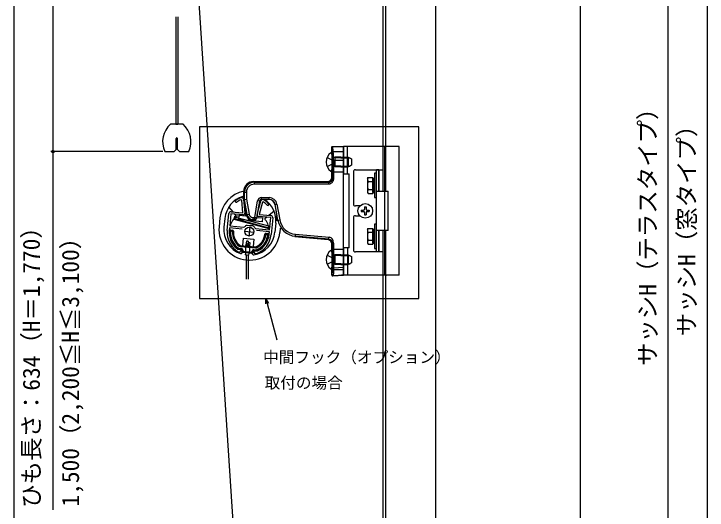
# Model space of a CAD drawing. Units: millimetres, scale not verified. Extents: x -525 to 525, y -786 to 782.
# Drawn here: x -167.2 to 187.5, y 242.3 to 496.4 of the extents above; entities that cross this region are included whole.
import ezdxf
from ezdxf.enums import TextEntityAlignment as Align

# ---------------------------------------------------------------- set-up
doc = ezdxf.new("R2010")
doc.units = ezdxf.units.MM
doc.header["$LTSCALE"] = 4
for name, color, linetype in [('0-3_YKK_11', 7, 'Continuous'), ('0-5_YKK_12', 2, 'Continuous'), ('0-6_YKK_13', 4, 'Continuous'), ('0-7_YKK_D', 6, 'Continuous'), ('0-9_YSS_K', 3, 'Continuous')]:
    doc.layers.add(name, color=color, linetype=linetype)
doc.styles.add('ＭＳ ゴシック', font='')
doc.styles.get('ＭＳ ゴシック').set_extended_font_data('MS Gothic')

msp = doc.modelspace()

# ---------------------------------------------------------------- linework, layer by layer
at = {"layer": '0-3_YKK_11'}
for p, q in [((-49.656, 401.501), (-49.095, 394.38)), ((-42.7, 393.764), (-40.792, 400.648)), ((-58.02, 385.556), (-57.186, 394.216)), ((-34.79, 392.059), (-35.623, 383.399)), ((-46.534, 387.464), (-47.013, 382.487)), ((-49.262, 385.215), (-44.285, 384.736))]:
    msp.add_line(p, q, dxfattribs=at)
for points in [[(-56.095, 395.115), (-50.111, 394.539), (-50.618, 400.984), (-51.039, 401.235)], [(-50.808, 402.411), (-50.673, 402.429), (-50.557, 402.418)], [(-39.732, 401.376), (-39.616, 401.365), (-39.487, 401.321)], [(-39.485, 400.122), (-39.945, 399.956), (-41.673, 393.727), (-35.689, 393.15)], [(-49.969, 393.521), (-56.191, 394.12), (-56.794, 387.849), (-49.625, 387.159), (-49.187, 387.344)], [(-43.953, 386.84), (-43.558, 386.574), (-36.389, 385.884), (-35.785, 392.155), (-42.006, 392.754)], [(-50.349, 386.224), (-56.89, 386.853), (-57.024, 385.46)], [(-48.12, 388.234), (-47.834, 388.292), (-46.467, 388.16), (-45.1, 388.029), (-44.831, 387.917)], [(-36.619, 383.495), (-36.485, 384.889), (-43.026, 385.518)], [(-52.887, 376.064), (-52.735, 376.005), (-51.168, 375.854), (-51.235, 375.158)], [(-52.108, 374.438), (-52.184, 374.445), (-52.305, 374.484)], [(-44.267, 374.487), (-44.2, 375.183), (-42.633, 375.033), (-42.473, 375.061)], [(-43.346, 373.621), (-43.472, 373.606), (-43.548, 373.614)]]:
    msp.add_lwpolyline(points, dxfattribs=at)
for centre, radius, start, end in [((-46.25, 390.45), 12.8, 110.86283, 125.66927), ((-46.25, 390.45), 11.8, 113.94529, 125.66926), ((-50.653, 401.423), 1, 4.50001, 84.49999), ((-39.828, 400.38), 1, 84.50001, 164.49999), ((-46.244, 390.45), 12.8, 43.33073, 58.13717), ((-53.422, 400.443), 0.5, 125.66927, 305.66929), ((-46.244, 390.45), 11.8, 43.33074, 55.05471), ((-37.296, 398.89), 0.5, 223.33071, 43.33073), ((-56.191, 394.12), 1, 84.50001, 174.49999), ((-49.893, 394.317), 0.8, 264.50003, 4.50001), ((-41.93, 393.55), 0.8, 164.49999, 264.49997), ((-35.785, 392.155), 1, 354.50001, 84.49999), ((-46.455, 385.155), 3.5, 118.40126, 141.30433), ((-47.052, 385.213), 3.5, 27.69567, 50.59874), ((-46.573, 384.454), 11.5, 174.50001, 240.10425), ((-46.573, 384.454), 10.5, 174.5, 233.03302), ((-47.071, 384.501), 11.5, 288.89575, 354.49999), ((-47.071, 384.501), 10.5, 295.96698, 354.5), ((-52.032, 375.234), 0.8, 264.50001, 354.49999), ((-43.471, 374.41), 0.8, 174.50001, 264.49999)]:
    msp.add_arc(centre, radius, start, end, dxfattribs=at)
at = {"layer": '0-5_YKK_12'}
for p, q in [((122.5, 631.581), (122.5, 128.081)), ((21.5, 595.639), (21.5, 405.581)), ((22.9, 595.639), (22.9, 405.581)), ((21.5, 385.581), (21.5, 156.081)), ((22.9, 385.581), (22.899, 156.081))]:
    msp.add_line(p, q, dxfattribs=at)
at = {"layer": '0-6_YKK_13'}
for p, q in [((-80.279, 620.644), (-49.653, 151.381)), ((-84.381, 494.935), (-84.381, 439.935)), ((-83.381, 494.935), (-83.381, 439.935)), ((-80.694, 439.935), (-87.068, 439.935)), ((-84.381, 439.935), (-83.381, 439.935)), ((-84.231, 426.935), (-84.231, 432.585)), ((-83.531, 426.935), (-83.531, 432.585)), ((-90.04, 425.935), (-85.231, 425.935)), ((-85.231, 425.935), (-84.231, 426.935)), ((-83.531, 426.935), (-82.531, 425.935)), ((-82.531, 425.935), (-77.722, 425.935)), ((-4.6, 425.831), (-4.6, 428.081)), ((1.4, 425.831), (-4.6, 425.831)), ((-4.099, 428.581), (1.4, 428.581)), ((1.4, 421.581), (1.4, 428.581)), ((1.4, 428.581), (1.4, 414.581)), ((21.3, 428.581), (1.4, 428.581)), ((3.4, 414.581), (3.4, 428.581)), ((29.9, 428.581), (21.3, 428.581)), ((22.4, 427.581), (22.4, 363.581)), ((29.9, 362.581), (29.9, 428.581)), ((-6.944, 422.933), (-4.527, 421.728)), ((-5.031, 425.333), (-4.932, 425.333)), ((-4.432, 416.333), (-4.432, 424.833)), ((-4.432, 418.081), (-4.432, 423.081)), ((-3.032, 422.65), (-3.955, 422.843)), ((-3.032, 423.083), (-3.627, 422.867)), ((-3.032, 423.083), (-3.032, 418.083)), ((0.068, 423.083), (-3.032, 423.083)), ((0.068, 422.65), (-3.032, 422.65)), ((0.068, 423.083), (3.868, 423.083)), ((0.068, 422.65), (4.788, 422.65)), ((3.868, 423.083), (5.568, 422.283)), ((3.868, 423.083), (3.868, 418.083)), ((5.568, 422.283), (5.568, 418.883)), ((-6.944, 418.233), (-4.527, 419.438)), ((-3.918, 420.583), (-4.527, 421.728)), ((-3.918, 420.583), (-4.527, 419.438)), ((-4.201, 421.581), (-3.702, 421.581)), ((-4.201, 412.178), (-4.201, 421.581)), ((-3.702, 421.581), (-3.702, 412.178)), ((-3.702, 421.581), (1.4, 421.581)), ((1.4, 366.772), (1.4, 421.581)), ((5.568, 418.883), (3.868, 418.083)), ((-5.031, 415.833), (-4.932, 415.833)), ((-4.6, 412.581), (-4.6, 415.331)), ((1.4, 415.331), (-4.6, 415.331)), ((-3.032, 418.516), (-3.955, 418.322)), ((-3.032, 418.083), (-3.627, 418.299)), ((0.068, 418.516), (-3.032, 418.516)), ((0.068, 418.083), (-3.032, 418.083)), ((0.068, 418.516), (4.788, 418.516)), ((0.068, 418.083), (3.868, 418.083)), ((6.5, 415.581), (6.5, 399.081)), ((7.5, 416.581), (21.5, 416.581)), ((18.3, 374.581), (18.3, 416.581)), ((19.5, 416.581), (18.3, 416.581)), ((19.5, 416.581), (19.5, 405.581)), ((19.5, 405.581), (19.5, 416.581)), ((21.5, 416.581), (21.5, 405.581)), ((-4.6, 412.577), (-4.201, 412.178)), ((1.4, 414.581), (4.4, 414.581)), ((4.4, 376.581), (4.4, 414.581)), ((13.7, 412.081), (14.013, 412.622)), ((13.7, 412.081), (13.7, 405.081)), ((14.013, 412.622), (16.5, 412.622)), ((16.5, 412.622), (16.5, 404.539)), ((16.5, 405.051), (16.5, 412.111)), ((16.5, 412.111), (17.3, 412.111)), ((17.3, 405.051), (17.3, 412.111)), ((-44.609, 410.581), (-44.239, 410.21)), ((-44.6, 410.581), (-6.6, 410.581)), ((-44.239, 410.21), (-6.226, 410.21)), ((-44.239, 410.21), (-44.239, 409.212)), ((-6.226, 409.212), (-44.239, 409.212)), ((-6.226, 410.21), (-6.596, 410.581)), ((14.013, 410.601), (16.5, 410.601)), ((-49.229, 405.219), (-49.6, 405.59)), ((-49.229, 405.219), (-48.231, 405.219)), ((-48.231, 405.219), (-48.231, 401.5)), ((13.7, 405.081), (14.013, 404.539)), ((14.013, 406.56), (16.5, 406.56)), ((14.013, 404.539), (16.5, 404.539)), ((16.5, 405.051), (17.3, 405.051)), ((18.3, 405.581), (24.3, 405.581)), ((19.5, 405.831), (19.5, 405.581)), ((24.3, 385.581), (24.3, 405.581)), ((-49.229, 401.413), (-49.6, 401.381)), ((-49.229, 401.413), (-48.231, 401.5)), ((-48.231, 401.5), (-46.873, 393.799)), ((-42.088, 397.26), (-40.976, 401.272)), ((-40.523, 402.381), (-36.55, 402.381)), ((-36.55, 401.381), (-36.55, 402.381)), ((-55.05, 395.015), (-57.204, 397.629)), ((-48.696, 393.7), (-49.06, 398.319)), ((-44.005, 392.15), (-42.492, 400.728)), ((-41.508, 400.554), (-43.02, 391.976)), ((-41.508, 400.554), (-42.492, 400.728)), ((-33.701, 398.901), (-32.657, 392.983)), ((-33.586, 398.901), (-33.701, 398.901)), ((-33.586, 398.901), (-32.603, 399.074)), ((-32.156, 390.79), (-33.586, 398.902)), ((-32.603, 399.074), (-31.173, 390.963)), ((9.805, 398.081), (7.5, 398.081)), ((12.25, 397.631), (12.95, 397.631)), ((12.25, 397.631), (12.25, 396.431)), ((12.95, 397.631), (12.95, 396.431)), ((-53.294, 392.884), (-54.15, 393.923)), ((-47.856, 393.626), (-46.873, 393.799)), ((-34.12, 395.406), (-36.734, 393.251)), ((10.55, 395.931), (10.55, 395.231)), ((10.55, 395.931), (11.75, 395.931)), ((10.55, 395.231), (11.75, 395.231)), ((12.25, 394.731), (12.25, 393.531)), ((12.95, 394.731), (12.95, 393.531)), ((13.45, 395.931), (14.65, 395.931)), ((13.45, 395.231), (14.65, 395.231)), ((14.65, 395.931), (14.65, 395.231)), ((-61.775, 391.945), (-62.206, 387.466)), ((-59.286, 391.705), (-59.718, 387.226)), ((-54.549, 391.219), (-54.125, 392.803)), ((-36.661, 386.426), (-54.549, 391.219)), ((-54.125, 392.803), (-50.188, 393.341)), ((-48.783, 392.804), (-52.018, 393.115)), ((-48.696, 393.7), (-48.783, 392.804)), ((-48.167, 393.255), (-47.856, 393.626)), ((-44.907, 391.151), (-45.218, 390.781)), ((-44.07, 390.781), (-45.214, 390.781)), ((-44.907, 392.15), (-44.005, 392.15)), ((-44.907, 392.15), (-44.907, 391.151)), ((-44.005, 391.151), (-44.907, 391.151)), ((-44.07, 390.781), (-44.005, 391.151)), ((-43.02, 391.976), (-44.005, 392.15)), ((-44.005, 391.151), (-44.005, 392.15)), ((-43.02, 391.976), (-43.085, 391.607)), ((-37.826, 392.352), (-38.865, 391.495)), ((-32.472, 390.445), (-32.156, 390.79)), ((-32.156, 390.79), (-31.173, 390.963)), ((6.5, 392.081), (6.5, 375.581)), ((7.5, 393.081), (9.805, 393.081)), ((12.25, 393.531), (12.95, 393.531)), ((-33.207, 389.194), (-33.638, 384.715)), ((-56.338, 385.798), (-55.343, 385.702)), ((-56.08, 385.271), (-55.681, 385.233)), ((-38.223, 384.054), (-37.228, 383.958)), ((-37.981, 383.528), (-37.582, 383.49)), ((-30.941, 386.641), (-31.15, 384.475)), ((-23.109, 383.574), (-5.965, 382.074)), ((13.7, 386.081), (14.013, 386.622)), ((13.7, 386.081), (13.7, 379.081)), ((14.013, 386.622), (16.5, 386.622)), ((14.013, 384.601), (16.5, 384.601)), ((16.5, 386.622), (16.5, 378.539)), ((16.5, 379.051), (16.5, 386.111)), ((16.5, 386.111), (17.3, 386.111)), ((17.3, 379.051), (17.3, 386.111)), ((24.3, 385.581), (18.3, 385.581)), ((19.5, 385.581), (19.5, 374.581)), ((19.5, 374.581), (19.5, 385.581)), ((21.5, 385.581), (21.5, 374.581)), ((-49.856, 381.655), (-50.23, 377.773)), ((-49.856, 381.655), (-44.381, 381.128)), ((-48.276, 380.127), (-48.467, 378.136)), ((-47.28, 380.031), (-48.276, 380.127)), ((-47.28, 380.031), (-47.432, 378.453)), ((-44.381, 381.128), (-44.755, 377.246)), ((-23.196, 382.58), (-23.512, 382.235)), ((-6.426, 380.74), (-23.498, 382.234)), ((-6.422, 380.74), (-6.052, 381.08)), ((14.013, 380.56), (16.5, 380.56)), ((-55.774, 377.556), (-56.322, 377.104)), ((-54.683, 378.455), (-55.002, 378.192)), ((-52.073, 376.444), (-50.871, 376.328)), ((-51.512, 377.394), (-43.569, 376.63)), ((-51.464, 377.892), (-43.521, 377.127)), ((-48.488, 377.606), (-48.823, 374.124)), ((-47.696, 378.772), (-48.467, 378.136)), ((-47.99, 377.558), (-48.467, 378.136)), ((-48.239, 377.582), (-48.215, 377.831)), ((-47.219, 378.194), (-47.99, 377.558)), ((-46.995, 377.462), (-47.99, 377.558)), ((-47.219, 378.194), (-47.696, 378.772)), ((-46.927, 378.166), (-47.219, 378.194)), ((-46.995, 377.462), (-46.927, 378.166)), ((-46.497, 377.414), (-46.832, 373.933)), ((-39.991, 376.747), (-40.254, 377.066)), ((-4.201, 379.117), (-4.6, 378.751)), ((-4.6, 375.831), (-4.6, 378.748)), ((-4.201, 366.46), (-4.201, 379.117)), ((-3.702, 379.117), (-3.702, 366.46)), ((1.4, 376.581), (1.4, 362.581)), ((4.4, 376.581), (1.4, 376.581)), ((3.4, 376.581), (3.4, 362.581)), ((13.7, 379.081), (14.013, 378.539)), ((14.013, 378.539), (16.5, 378.539)), ((16.5, 379.051), (17.3, 379.051)), ((-52.17, 375.951), (-50.919, 375.83)), ((-50.469, 375.292), (-50.582, 374.117)), ((-50.517, 374.79), (-50.469, 375.285)), ((-45.588, 373.813), (-50.067, 374.244)), ((-49.991, 375.04), (-49.972, 375.237)), ((-45.839, 374.339), (-49.721, 374.713)), ((-48.68, 373.003), (-48.574, 374.1)), ((-48.68, 373.003), (-47.187, 372.859)), ((-48.328, 373.28), (-48.328, 360.671)), ((-47.328, 373.28), (-47.328, 360.671)), ((-47.081, 373.956), (-47.187, 372.859)), ((-45.511, 374.609), (-45.493, 374.806)), ((-45.043, 374.255), (-45.107, 373.589)), ((-45.042, 374.262), (-44.995, 374.758)), ((-44.449, 375.207), (-43.199, 375.087)), ((-44.401, 375.705), (-43.2, 375.589)), ((-38.903, 375.427), (-39.354, 375.975)), ((-6.944, 372.932), (-4.527, 371.727)), ((-5.031, 375.332), (-4.932, 375.332)), ((1.4, 375.831), (-4.6, 375.831)), ((-4.432, 366.332), (-4.432, 374.832)), ((-4.432, 368.081), (-4.432, 373.081)), ((-3.032, 372.649), (-3.955, 372.843)), ((-3.032, 373.082), (-3.627, 372.866)), ((-3.032, 373.082), (-3.032, 368.082)), ((0.068, 373.082), (-3.032, 373.082)), ((0.068, 372.649), (-3.032, 372.649)), ((0.068, 373.082), (3.868, 373.082)), ((0.068, 372.649), (4.788, 372.649)), ((3.868, 373.082), (5.568, 372.282)), ((3.868, 373.082), (3.868, 368.082)), ((21.5, 374.581), (7.5, 374.581)), ((19.5, 374.581), (18.3, 374.581)), ((-6.944, 368.232), (-4.527, 369.437)), ((-3.918, 370.582), (-4.527, 371.727)), ((-3.918, 370.582), (-4.527, 369.437)), ((5.568, 372.282), (5.568, 368.882)), ((-5.031, 365.832), (-4.932, 365.832)), ((-3.702, 366.46), (-4.201, 366.46)), ((-3.032, 368.515), (-3.955, 368.322)), ((-3.702, 366.46), (1.4, 366.772)), ((-3.032, 368.082), (-3.627, 368.299)), ((0.068, 368.515), (-3.032, 368.515)), ((0.068, 368.082), (-3.032, 368.082)), ((0.068, 368.515), (4.788, 368.515)), ((0.068, 368.082), (3.868, 368.082)), ((1.4, 362.779), (1.4, 366.772)), ((5.568, 368.882), (3.868, 368.082)), ((-4.6, 362.744), (-4.6, 365.331)), ((1.4, 365.331), (-4.6, 365.331)), ((-4.6, 362.744), (-4.402, 362.955)), ((-3.872, 362.457), (-4.07, 362.246)), ((-3.872, 362.457), (1.4, 362.779)), ((1.4, 362.734), (1.4, 362.779)), ((1.4, 362.642), (1.4, 362.734)), ((21.3, 362.581), (1.4, 362.581)), ((29.9, 362.581), (21.3, 362.581))]:
    msp.add_line(p, q, dxfattribs=at)
for points in [[(-4.6, 428.081), (-4.532, 428.331), (-4.349, 428.513), (-4.099, 428.581)], [(-3.702, 412.178), (-3.71, 411.923), (-3.735, 411.67), (-3.779, 411.419), (-3.842, 411.172), (-3.925, 410.931), (-4.027, 410.698), (-4.148, 410.473), (-4.287, 410.26), (-4.442, 410.058), (-4.616, 409.871), (-4.807, 409.702), (-5.016, 409.555), (-5.239, 409.432), (-5.474, 409.335), (-5.72, 409.266), (-5.971, 409.226), (-6.226, 409.212)], [(-6.226, 410.21), (-6.014, 410.22), (-5.805, 410.252), (-5.602, 410.305), (-5.406, 410.377), (-5.219, 410.468), (-5.044, 410.576), (-4.881, 410.701), (-4.732, 410.842), (-4.598, 411), (-4.48, 411.172), (-4.381, 411.357), (-4.303, 411.552), (-4.246, 411.756), (-4.213, 411.966), (-4.201, 412.178)], [(-4.201, 412.178), (-4.124, 412.178), (-3.943, 412.178), (-3.702, 412.178)], [(-6.226, 410.21), (-6.226, 410.177), (-6.226, 410.099), (-6.226, 409.975), (-6.226, 409.81), (-6.226, 409.618), (-6.226, 409.414), (-6.226, 409.212)], [(-48.168, 393.26), (-49.6, 401.381), (-49.6, 405.581)], [(-47.856, 393.626), (-49.229, 401.413), (-49.229, 405.219)], [(-36.541, 401.381), (-40.523, 401.381), (-40.523, 402.381)], [(-42.973, 392.244), (-40.073, 391.965), (-40.265, 389.974), (-52.209, 391.124), (-52.018, 393.115)], [(-32.474, 390.459), (-32.869, 392.701), (-32.622, 392.679)], [(-6.052, 381.08), (-23.196, 382.58), (-23.109, 383.574)], [(-6.052, 381.08), (-6.038, 381.233), (-6.007, 381.594), (-5.965, 382.074)], [(-6.052, 381.08), (-5.446, 380.935), (-4.989, 380.678), (-4.608, 380.309), (-4.317, 379.796), (-4.201, 379.117)], [(-3.702, 379.117), (-3.851, 380.179), (-4.259, 381.035), (-4.91, 381.701), (-5.366, 381.941), (-5.965, 382.074)], [(-47.341, 379.404), (-46.564, 379.329), (-46.746, 377.438)], [(-4.201, 379.117), (-4.184, 379.117), (-4.145, 379.117), (-4.083, 379.117), (-4.001, 379.117), (-3.905, 379.117), (-3.802, 379.117), (-3.702, 379.117)], [(-4.402, 362.955), (-4.38, 362.995), (-4.359, 363.07), (-4.339, 363.18), (-4.319, 363.322), (-4.3, 363.496), (-4.283, 363.699), (-4.266, 363.931), (-4.252, 364.188), (-4.239, 364.466), (-4.227, 364.766), (-4.218, 365.084), (-4.21, 365.413), (-4.205, 365.754), (-4.202, 366.104), (-4.201, 366.46)], [(-3.702, 366.46), (-3.7, 366.054), (-3.7, 365.654), (-3.702, 365.265), (-3.707, 364.888), (-3.713, 364.525), (-3.722, 364.182), (-3.733, 363.864), (-3.745, 363.571), (-3.76, 363.306), (-3.775, 363.074), (-3.793, 362.876), (-3.811, 362.713), (-3.831, 362.588), (-3.851, 362.503), (-3.872, 362.457)], [(-4.07, 362.246), (1.4, 362.581), (1.4, 362.642)], [(1.4, 362.734), (0.4, 362.672), (0.4, 362.581), (1.4, 362.642)]]:
    msp.add_lwpolyline(points, dxfattribs=at)
for points in [[(18.3, 402.331), (18.3, 414.831), (17.3, 414.831), (17.3, 402.331)], [(-53.899, 392.412), (-36.319, 387.701), (-36.578, 386.735), (-54.158, 391.446)], [(18.3, 376.331), (18.3, 388.831), (17.3, 388.831), (17.3, 376.331)]]:
    msp.add_lwpolyline(points, close=True, dxfattribs=at)
for centre, radius in [((12.6, 395.581), 3.75), ((-46.774, 384.975), 2.25)]:
    msp.add_circle(centre, radius, dxfattribs=at)
for centre, radius, start, end in [((-79.131, 430.935), 12, 131.40962, 204.62432), ((-88.631, 430.935), 12, 335.37568, 48.59038), ((-83.881, 432.585), 0.35, 0, 180), ((23.4, 427.581), 1, 90, 180), ((-1.532, 420.583), 5.9, 126.38156, 233.61844), ((-4.932, 424.833), 0.5, 0, 90), ((-3.832, 423.431), 0.6, 180, 289.96957), ((-4.932, 416.333), 0.5, 270, 0), ((-3.832, 417.735), 0.6, 70.03043, 180), ((7.5, 415.581), 1, 90, 180), ((-6.6, 412.58), 2, 270, 0), ((15.489, 411.612), 1.789, 145.61575, 214.38425), ((-44.6, 405.581), 5, 90, 180), ((20.387, 408.581), 6.687, 162.41205, 197.58795), ((-46.247, 390.45), 15.6, 102.40832, 174.5), ((15.489, 405.55), 1.789, 145.61575, 214.38425), ((-46.247, 390.45), 13.1, 106.81417, 174.5), ((-49.891, 402.511), 0.5, 54.32364, 106.81417), ((-40.523, 400.381), 2, 90, 170), ((-40.523, 400.381), 1, 90, 170), ((-46.247, 390.45), 13.1, 354.5, 56.55474), ((-36.541, 398.381), 3, 10, 90), ((7.5, 399.081), 1, 180, 270), ((11.75, 396.431), 0.5, 270, 0), ((11.75, 394.731), 0.5, 0, 90), ((13.45, 396.431), 0.5, 180, 270), ((13.45, 394.731), 0.5, 90, 180), ((-46.774, 384.975), 10.25, 129.5, 163.68047), ((-45.214, 393.781), 3, 190, 270), ((-44.07, 391.781), 1, 270, 350), ((-44.004, 392.15), 0.999, 269.91509, 349.95743), ((-46.774, 384.975), 10.25, 5.31953, 39.5), ((7.5, 392.081), 1, 90, 180), ((-46.678, 385.971), 15.6, 174.5, 354.5), ((-46.678, 385.971), 13.1, 174.5, 249.55234), ((-46.774, 384.975), 10.25, 172.98434, 219.5), ((-46.821, 384.48), 10.1, 175.09684, 237.12483), ((-56.386, 385.301), 0.5, 84.5, 175.09684), ((-46.821, 384.48), 9.6, 176.9651, 236.83553), ((-56.108, 384.972), 0.3, 84.5, 176.9651), ((-55.71, 384.934), 0.3, 357.07596, 84.5), ((-46.821, 384.48), 8.6, 177.07596, 233.73814), ((-55.391, 385.205), 0.5, 355.16625, 84.5), ((-46.821, 384.48), 8.1, 175.16625, 233.73814), ((-46.678, 385.971), 13.1, 279.44766, 354.5), ((-46.821, 384.48), 8.1, 295.26186, 353.83375), ((-46.821, 384.48), 9.6, 292.16447, 352.0349), ((-46.821, 384.48), 8.6, 295.26186, 351.92404), ((-46.821, 384.48), 10.1, 291.87517, 353.90316), ((-46.774, 384.975), 10.25, 309.5, 356.01566), ((-38.271, 383.556), 0.5, 84.5, 173.83375), ((-38.01, 383.23), 0.3, 84.5, 171.92404), ((-37.611, 383.191), 0.3, 352.0349, 84.5), ((-37.276, 383.46), 0.5, 353.90316, 84.5), ((15.489, 385.612), 1.789, 145.61575, 214.38425), ((20.387, 382.581), 6.687, 162.41205, 197.58795), ((-6.6, 378.748), 2, 0, 85), ((15.489, 379.55), 1.789, 145.61575, 214.38425), ((-51.435, 378.191), 0.8, 233.73814, 264.5), ((-51.435, 378.191), 0.3, 233.73814, 264.5), ((-50.967, 375.333), 1, 354.5, 84.5), ((-43.493, 377.426), 0.8, 264.5, 295.26186), ((-43.493, 377.426), 0.3, 264.5, 295.26186), ((-52.141, 376.249), 0.3, 237.12483, 264.5), ((-51.08, 374.164), 0.5, 249.55234, 354.5), ((-50.967, 375.333), 0.5, 354.5, 84.5), ((-50.019, 374.742), 0.5, 174.5, 264.5), ((-49.692, 375.012), 0.3, 174.5, 264.5), ((-45.81, 374.638), 0.3, 264.5, 354.5), ((-45.54, 374.31), 0.5, 264.5, 354.5), ((-44.497, 374.71), 1, 84.5, 174.5), ((-44.61, 373.541), 0.5, 174.5, 279.44766), ((-44.497, 374.71), 0.5, 84.5, 174.5), ((-43.17, 375.386), 0.3, 264.5, 291.87517), ((-1.532, 370.582), 5.9, 126.38156, 233.61844), ((-4.932, 374.832), 0.5, 0, 90), ((-3.832, 373.43), 0.6, 180, 289.96957), ((7.5, 375.581), 1, 180, 270), ((-4.932, 366.332), 0.5, 270, 0), ((-3.832, 367.735), 0.6, 70.03043, 180), ((-3.9, 362.957), 0.501, 180.26892, 273.23071), ((23.4, 363.581), 1, 180, 270)]:
    msp.add_arc(centre, radius, start, end, dxfattribs=at)
for centre, major_axis, ratio, start_param, end_param in [((-4.598, 421.581), (0, 6.5), 0.061163, 6.015949, 6.2878814), ((-4.6, 423.081), (0, 2.75), 0.061163, 4.712389, 6.2837191), ((-4.598, 421.581), (0, 6.5), 0.061163, 4.712389, 6.015949), ((-4.099, 421.581), (0, 7), 0.056794, 4.712389, 6.2831853), ((-4.6, 418.081), (0, 2.75), 0.061163, 3.1410589, 4.712389), ((-44.224, 405.204), (3.543, -3.543), 0.997762, 2.358058, 3.9251274), ((-44.224, 405.204), (-2.839, 2.839), 0.99628, 5.4996506, 7.06672), ((-36.663, 398.381), (3.007, 0), 0.997536, 0.174204, 1.5707963), ((-36.55, 398.381), (-4.008, 0), 0.998077, 3.3157967, 4.712389), ((-44.901, 394.153), (-1.29, -1.537), 0.996828, 5.5866177, 6.9797529), ((-44.901, 394.153), (1.93, 2.301), 0.998937, 2.445025, 3.8381603), ((-32.676, 392.985), (-0.054, 0.306), 0.059094, 3.1256915, 4.6957273), ((-22.298, 392.554), (6.772, 7.39), 0.997631, 2.4885246, 3.7946607), ((-22.298, 392.554), (-6.098, -6.655), 0.997041, 5.6301173, 6.9362533), ((-4.6, 373.081), (0, 2.75), 0.061163, 4.712389, 6.2837191), ((-4.6, 368.081), (0, 2.75), 0.061163, 3.1410589, 4.712389), ((-4.099, 362.746), (-0.344, -0.365), 0.996047, 5.4700992, 7.0980281)]:
    msp.add_ellipse(centre, major_axis=major_axis, ratio=ratio, start_param=start_param, end_param=end_param, dxfattribs=at)
at = {"layer": '0-7_YKK_D'}
for p, q in [((167.5, 131.581), (167.5, 661.581)), ((187.5, 661.581), (187.5, 91.581)), ((-167.239, 657.781), (-167.239, 113.081)), ((-91.04, 425.935), (-148.239, 425.935))]:
    msp.add_line(p, q, dxfattribs=at)
for points in [[(-147.239, 563.514), (-147.239, 425.935), (-147.239, 242.59)], [(-38.326, 348.031), (-38.326, 350.671), (-37.006, 348.385)], [(-38.326, 350.671), (-37.666, 348.208), (-32.657, 329.513)]]:
    msp.add_lwpolyline(points, dxfattribs=at)
msp.add_lwpolyline([(-72.278, 350.671), (39.9, 350.671), (39.9, 438.581), (-72.278, 438.581)], close=True, dxfattribs=at)
msp.add_circle((-147.239, 425.935), 0.637, dxfattribs=at)
at = {"layer": '0-9_YSS_K'}
msp.add_line((48.5, 654.996), (48.5, 81.181), dxfattribs=at)

# ---------------------------------------------------------------- texts
at = {"layer": '0-7_YKK_D', "style": 'ＭＳ ゴシック'}
for s, p in [('サッシH（テラスタイプ）', (164.068, 316.126)), ('サッシH（窓タイプ）', (184.068, 331.383)), ('ひも長さ：634（H＝1,770）', (-151.284, 243.499)), ('1,500（2,200≦H≦3,100）', (-131.262, 244.215))]:
    msp.add_text(s, height=8.798, rotation=90, dxfattribs=at).set_placement(p, align=Align.BOTTOM_LEFT)
for s, p in [('中間フック（オプション）', (-39.708, 315.967)), ('取付の場合', (-38.935, 302.84))]:
    msp.add_text(s, height=5.865, dxfattribs=at).set_placement(p, align=Align.BOTTOM_LEFT)

doc.saveas('drawing.dxf')
